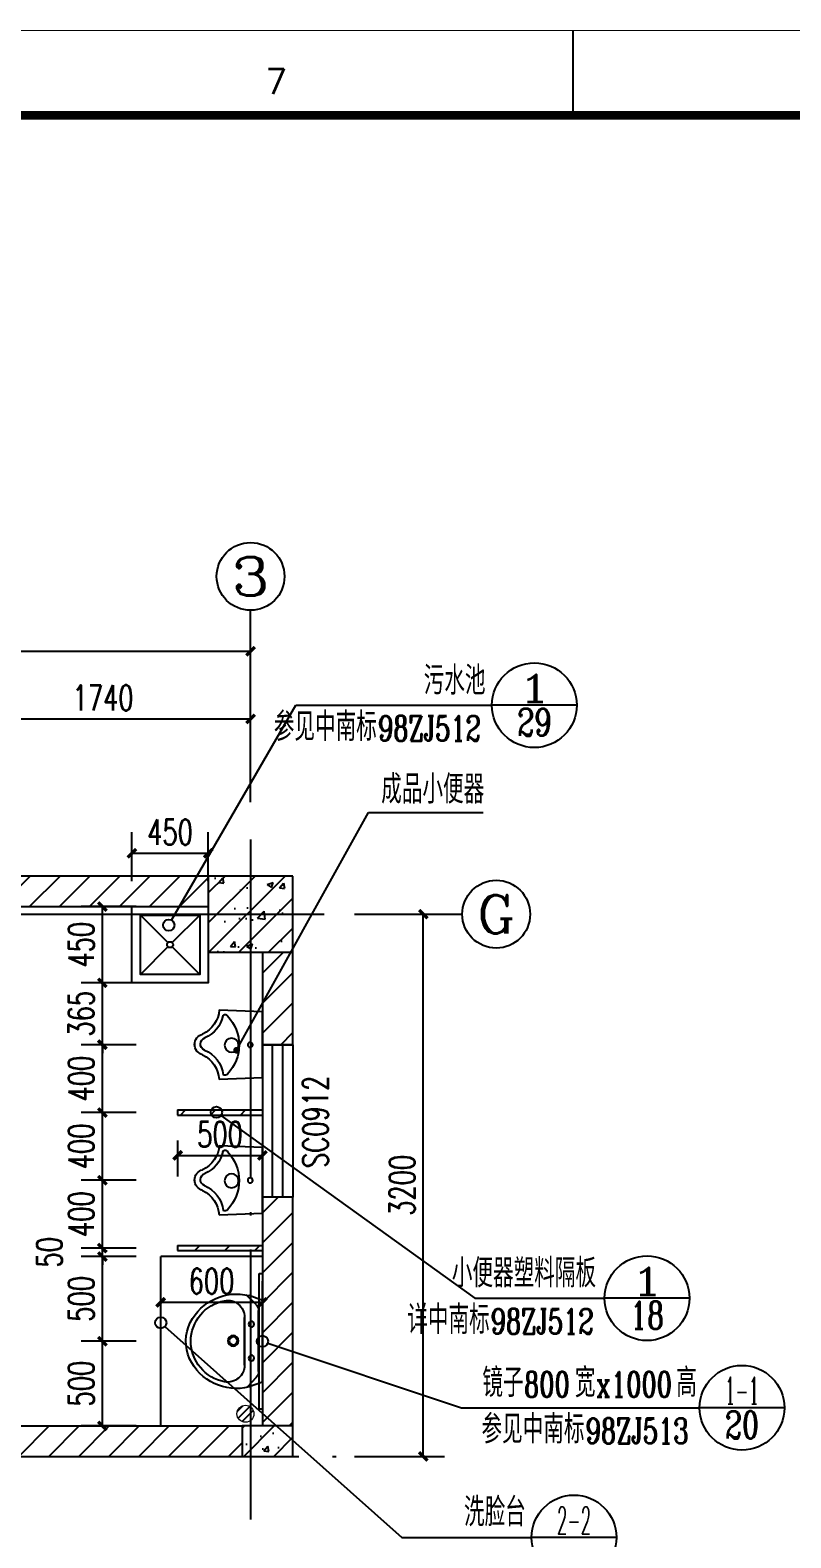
# Model space of a CAD drawing. Header units: millimetres. Extents: x 172649 to 472543, y 238332 to 449264.
# Drawn here: x 274633 to 279120, y 259150 to 268047 of the extents above; entities that cross this region are included whole.
import ezdxf
from ezdxf.enums import TextEntityAlignment as Align

# ---------------------------------------------------------------- set-up
doc = ezdxf.new("R2010")
doc.units = ezdxf.units.MM
doc.header["$LTSCALE"] = 1000
doc.linetypes.add('CENTER', pattern=[2, 1.25, -0.25, 0.25, -0.25])
doc.linetypes.add('DOTE', pattern=[2.42, 2, -0.2, 0.02, -0.2])
for name, color, linetype in [('AXIS', 3, 'Continuous'), ('AXIS_TEXT', 7, 'Continuous'), ('DIM_IDEN', 3, 'Continuous'), ('DIM_LEAD', 3, 'Continuous'), ('DOTE', 1, 'CENTER'), ('FUR', 8, 'Continuous'), ('PUB_DIM', 3, 'Continuous'), ('PUB_HATCH', 8, 'Continuous'), ('PUB_TEXT', 7, 'Continuous'), ('RAIL', 163, 'Continuous'), ('STAIR', 2, 'Continuous'), ('WALL', 255, 'Continuous'), ('WINDOW', 2, 'Continuous'), ('WINDOW_TEXT', 7, 'Continuous'), ('工程做法表', 251, 'Continuous')]:
    doc.layers.add(name, color=color, linetype=linetype)
doc.layers.add('层 1', color=7, linetype='Continuous', lineweight=0)
doc.styles.add('_TCH_AXIS', font='COMPLEX', dxfattribs={"bigfont": 'GBCBIG'})
doc.styles.add('_TCH_DIM', font='SIMPLEX', dxfattribs={"bigfont": 'GBCBIG'})
doc.styles.add('_TCH_DIM_T3', font='SIMPLEX', dxfattribs={"width": 0.705882, "bigfont": 'GBCBIG'})
doc.styles.add('_TCH_LABEL', font='COMPLEX', dxfattribs={"bigfont": 'GBCBIG'})
doc.styles.add('_TCH_WINDOW', font='SIMPLEX', dxfattribs={"height": 3.5, "bigfont": 'GBCBIG'})
doc.styles.get("Standard").update_dxf_attribs({"font": 'txt', "bigfont": 'gbcbig.shx'})
doc.dimstyles.new('_TCH_ARCH&&50', dxfattribs={"dimtxt": 148.75, "dimasz": 50, "dimexe": 125, "dimexo": 150, "dimgap": 50, "dimtad": 1, "dimdec": 0, "dimzin": 0, "dimdsep": 46, "dimtxsty": '_TCH_DIM_T3', "dimblk": 'ARCHTICK', "dimcen": 0.09, "dimclrt": 7, "dimazin": 2, "dimtfac": 1, "dimtdec": 0, "dimtix": 1, "dimtmove": 2, "dimatfit": 3, "dimfxl": 1, "dimtolj": 1, "dimtzin": 0, "dimarcsym": 0})
pattern_1 = [(45, (0, 89.76), (-88.388383, 88.388383), [])]
pattern_2 = [(45, (0, 0), (-88.388348, 88.388348), []), (50, (0, 0), (358.6301, -31.37607), [37.5, -412.5]), (355, (0, 0), (-69.37567, 376.09607), [30, -330]), (100.4514, (29.9, -2.6), (289.2547, 344.71977), [31.8701, -350.57106]), (46.1842, (0, 100), (533.6205, -82.7595), [56.25, -618.75]), (96.6356, (44.47, 93.1), (467.33135, 487.0589), [47.80514, -525.8565]), (351.1842, (0, 100), (467.331, 487.0593), [45, -495]), (21, (50, 75), (298.45353, -201.30945), [37.5, -412.5]), (326, (50, 75), (121.65767, 362.57502), [30, -330]), (71.4514, (74.87, 58.22), (420.1113, 161.26525), [31.8701, -350.57106]), (37.5, (0, 0), (6.079928, 166.446927), [0, -326, 0, -335, 0, -331.25]), (7.5, (0, 0), (131.53477, 197.20586), [0, -191, 0, -318.5, 0, -126.25]), (327.5, (-111.5, 0), (266.91122, -11.277436), [0, -125, 0, -390, 0, -517.5]), (317.5, (-161.5, 0), (291.59308, 50.05249), [0, -162.5, 0, -259, 0, -367.5])]

# ---------------------------------------------------------------- blocks, each defined once
blk = doc.blocks.new('GEDI_WK_A1')
at = {"color": 3}
blk.add_line((490.58, 584), (490.58, 594), dxfattribs=at)
for points, const_width in [([(0, 0), (841, 0), (841, 594), (0, 594)], 0.1), ([(25, 10), (831, 10), (831, 584), (25, 584)], 1)]:
    blk.add_lwpolyline(points, close=True, dxfattribs=dict(at, const_width=const_width))
blk.add_text('7', height=3, dxfattribs=at).set_placement((455.54, 588), align=Align.MIDDLE)
blk = doc.blocks.new('_E6')
for p, q in [((240.4, 0), (-240.4, 0)), ((-237.5, 0), (239.3, 0)), ((240.4, 0), (269.8, -78.5)), ((-213.1, -36.1), (-271.2, -90.6)), ((-240.4, 0), (-269.8, -78.5)), ((-178.9, -22.5), (181, -22.5)), ((216.7, -37.5), (273.5, -95.2)), ((141.1, -105.2), (-140.8, -105.2)), ((-140.8, -105.2), (141.1, -105.2))]:
    blk.add_line(p, q)
for centre, radius in [((-99.1, -65), 16.3), ((100.9, -65), 16.3), ((2.4, -172.5), 31.6), ((2.4, -172.5), 23)]:
    blk.add_circle(centre, radius)
for centre, radius, start, end in [((28.4, -151.9), 307.1, 166.17513, 244.72963), ((-178.9, -72.5), 50, 90, 133.18096), ((-28.4, -151.9), 307.1, 297.06391, 13.82487), ((181, -72.5), 50, 44.56072, 90), ((-140.8, -205.2), 100, 90, 190.56023), ((141.1, -205.2), 100, 349.43977, 90), ((0.2, -179), 243.4, 190.56023, 349.43977), ((-0.2, -201.5), 250.2, 245.80711, 296.46282), ((28.4, -151.9), 307.1, 266.58899, 266.59358)]:
    blk.add_arc(centre, radius, start, end)
at = {"width": 0.8, "flags": 9}
for tag in ['YSIZE', 'XSIZE']:
    blk.add_attdef(tag, (0, 0), '', height=0.5, dxfattribs=at)
blk = doc.blocks.new('M_E8')
for p, q in [((-204.5, -256.5), (-194.5, -1.5)), ((-194.5, -1.5), (195.5, -1.5)), ((205.5, -256.5), (195.5, -1.5))]:
    blk.add_line(p, q)
at = {"const_width": 1.5}
for points in [[(-195.8, 0), (195.8, 0), (205.5, -256.5, -4.356259)], [(-194.5, -1.5), (-204.5, -256.5, 0.758087)]]:
    blk.add_lwpolyline(points, format="xyb", dxfattribs=at)
for points in [[(-1.8, -142.3), (6.3, -142.3), (11.8, -145.6), (19.1, -147.8), (24.5, -152.1), (29, -157.6), (34.5, -166.3), (37.2, -173.9), (39, -182.6), (37.2, -191.4), (35.4, -200.1), (29, -207.7), (24.5, -214.2), (17.2, -218.6), (11.8, -222.9), (3.6, -224), (-1.8, -224), (-6.4, -224), (-10.9, -222.9), (-18.2, -220.8), (-26.3, -217.5), (-31.8, -213.1), (-37.2, -206.6), (-41.8, -199), (-43.6, -190.3), (-44.5, -182.6), (-41.8, -172.8), (-39.9, -164.1), (-35.4, -157.6), (-30.9, -150), (-26.3, -147.8), (-23.6, -144.5), (-18.2, -143.4), (-13.6, -143.4), (-11.8, -142.3), (-8.2, -142.3), (-6.4, -141.2), (-1.8, -142.3)], [(-204.5, -256.5), (-194.3, -257.8), (-194.3, -257.8), (-183.4, -260), (-175.2, -261.1), (-165.2, -264.3), (-156.2, -267.6), (-147.1, -270.9), (-138, -275.3), (-128, -280.7), (-119, -287.2), (-109, -294.8), (-101.7, -300.3), (-93.5, -307.9), (-86.3, -315.6), (-79, -324.3), (-73.6, -331.9), (-68.1, -339.5), (-61.7, -348.3), (-58.1, -355.9), (-53.6, -365.7), (-49.9, -374.4), (-42.7, -383.1), (-36.3, -388.6), (-30, -391.8), (-22.7, -395.1), (-17.3, -398.3), (-9.1, -399.4), (0, -399.4), (12.7, -398.3), (22.7, -395.1), (29, -391.8), (35.4, -388.6), (42.7, -385.3), (49, -379.8), (53.6, -374.4), (58.1, -365.7), (61.7, -357), (65.3, -347.2), (70.8, -339.5), (75.3, -331.9), (79.9, -325.3), (85.3, -318.8), (90.8, -313.4), (95.3, -307.9), (99.8, -302.5), (106.2, -294.8), (113.5, -290.5), (118.9, -285), (126.2, -279.6), (131.6, -277.4), (138.9, -273.1), (145.2, -270.9), (154.3, -267.6), (161.6, -264.3), (173.4, -261.1), (183.4, -258.9), (190.6, -257.8), (198.8, -256.7), (205.5, -256.5)]]:
    blk.add_lwpolyline(points, dxfattribs=at)
for centre, radius in [((-1.1, -73.5), 15), ((-3.3, -183.7), 41.7)]:
    blk.add_circle(centre, radius)
for centre, radius, start, end in [((-2.2, -389.2), 250.1, 46.64582, 133.35418), ((-218.1, -432), 176, 26.1838, 85.57917), ((-158, -223.5), 22.7, 134.58574, 206.45735), ((-197.6, -411.9), 179.3, 22.29844, 83.80425), ((201.4, -407.2), 174, 100.56764, 157.70342), ((215.3, -424.6), 168.3, 93.33481, 155.33091), ((162.1, -221.8), 16.2, 297.13892, 62.86108), ((1.1, -338.2), 63.3, 194.74469, 345.25531), ((3.9, -328.9), 38.6, 202.77784, 341.36093)]:
    blk.add_arc(centre, radius, start, end)
blk.add_point((0.5, -401.5))
at = {"width": 0.8, "flags": 9}
for tag in ['YSIZE', 'XSIZE']:
    blk.add_attdef(tag, (0, 0), '', height=0.5, dxfattribs=at)
blk = doc.blocks.new('_ArchTick')
at = {"color": 0, "linetype": 'ByBlock', "const_width": 0.4}
blk.add_lwpolyline([(-0.5, -0.5), (0.5, 0.5)], dxfattribs=at)
blk = doc.blocks.new('*D76')
at = {"layer": 'DEFPOINTS', "color": 0}
for p in [(275683.3, 263189.6), (275233.3, 262875), (275683.3, 262875)]:
    blk.add_point(p, dxfattribs=at)
at = {"layer": 'PUB_DIM', "color": 0, "lineweight": -2}
for p, q in [((275233.3, 263025), (275233.3, 263314.6)), ((275683.3, 263025), (275683.3, 263314.6)), ((275233.3, 263189.6), (275683.3, 263189.6))]:
    blk.add_line(p, q, dxfattribs=at)
at = {"layer": 'PUB_DIM', "color": 0, "lineweight": -2, "xscale": 50, "yscale": 50, "zscale": 50, "rotation": 180}
blk.add_blockref('_ArchTick', (275233.3, 263189.6), dxfattribs=at)
at = {"layer": 'PUB_DIM', "color": 0, "lineweight": -2, "xscale": 50, "yscale": 50, "zscale": 50}
blk.add_blockref('_ArchTick', (275683.3, 263189.6), dxfattribs=at)
at = {"layer": 'PUB_DIM', "color": 7, "insert": (275458.3, 263314), "char_height": 148.75, "attachment_point": 5, "style": '_TCH_DIM_T3'}
blk.add_mtext('\\A1;450', dxfattribs=at)
blk = doc.blocks.new('*D150')
at = {"layer": 'DEFPOINTS', "color": 0}
for p in [(276003.3, 260539.7), (275403.3, 260268.5), (276003.3, 260268.5)]:
    blk.add_point(p, dxfattribs=at)
at = {"layer": 'PUB_DIM', "color": 0, "lineweight": -2}
for p, q in [((275403.3, 260418.5), (275403.3, 260664.7)), ((276003.3, 260418.5), (276003.3, 260664.7)), ((275403.3, 260539.7), (276003.3, 260539.7))]:
    blk.add_line(p, q, dxfattribs=at)
at = {"layer": 'PUB_DIM', "color": 0, "lineweight": -2, "xscale": 50, "yscale": 50, "zscale": 50, "rotation": 180}
blk.add_blockref('_ArchTick', (275403.3, 260539.7), dxfattribs=at)
at = {"layer": 'PUB_DIM', "color": 0, "lineweight": -2, "xscale": 50, "yscale": 50, "zscale": 50}
blk.add_blockref('_ArchTick', (276003.3, 260539.7), dxfattribs=at)
at = {"layer": 'PUB_DIM', "color": 7, "insert": (275703.3, 260664.1), "char_height": 148.75, "attachment_point": 5, "style": '_TCH_DIM_T3'}
blk.add_mtext('\\A1;600', dxfattribs=at)
blk = doc.blocks.new('*D151')
at = {"layer": 'DEFPOINTS', "color": 0}
for p in [(275503, 261644.6), (276003.3, 261644.6), (276003.3, 261406.5)]:
    blk.add_point(p, dxfattribs=at)
at = {"layer": 'PUB_DIM', "color": 0, "lineweight": -2}
for p, q in [((275503, 261494.6), (275503, 261281.5)), ((276003.3, 261494.6), (276003.3, 261281.5)), ((275503, 261406.5), (276003.3, 261406.5))]:
    blk.add_line(p, q, dxfattribs=at)
at = {"layer": 'PUB_DIM', "color": 0, "lineweight": -2, "xscale": 50, "yscale": 50, "zscale": 50, "rotation": 180}
blk.add_blockref('_ArchTick', (275503, 261406.5), dxfattribs=at)
at = {"layer": 'PUB_DIM', "color": 0, "lineweight": -2, "xscale": 50, "yscale": 50, "zscale": 50}
blk.add_blockref('_ArchTick', (276003.3, 261406.5), dxfattribs=at)
at = {"layer": 'PUB_DIM', "color": 7, "insert": (275753.2, 261530.9), "char_height": 148.75, "attachment_point": 5, "style": '_TCH_DIM_T3'}
blk.add_mtext('\\A1;500', dxfattribs=at)
blk = doc.blocks.new('*D152')
at = {"layer": 'DEFPOINTS', "color": 0}
for p in [(275059.1, 262875), (275407.6, 262875), (275407.6, 262425)]:
    blk.add_point(p, dxfattribs=at)
at = {"layer": 'PUB_DIM', "color": 0, "lineweight": -2}
for p, q in [((275257.6, 262875), (274934.1, 262875)), ((275059.1, 262425), (275059.1, 262875)), ((275257.6, 262425), (274934.1, 262425))]:
    blk.add_line(p, q, dxfattribs=at)
at = {"layer": 'PUB_DIM', "color": 0, "lineweight": -2, "xscale": 50, "yscale": 50, "zscale": 50}
for p, rotation in [((275059.1, 262875), 90), ((275059.1, 262425), 270)]:
    blk.add_blockref('_ArchTick', p, dxfattribs=dict(at, rotation=rotation))
at = {"layer": 'PUB_DIM', "color": 7, "insert": (274934.7, 262650), "char_height": 148.75, "attachment_point": 5, "rotation": 90, "style": '_TCH_DIM_T3'}
blk.add_mtext('\\A1;450', dxfattribs=at)
blk = doc.blocks.new('*D153')
at = {"layer": 'DEFPOINTS', "color": 0}
for p in [(275059.1, 262425), (275407.6, 262425), (275407.6, 262060)]:
    blk.add_point(p, dxfattribs=at)
at = {"layer": 'PUB_DIM', "color": 0, "lineweight": -2}
for p, q in [((275059.1, 262425), (275059.1, 262475)), ((275257.6, 262425), (274934.1, 262425)), ((275059.1, 262060), (275059.1, 262425)), ((275257.6, 262060), (274934.1, 262060)), ((275059.1, 262060), (275059.1, 262010))]:
    blk.add_line(p, q, dxfattribs=at)
at = {"layer": 'PUB_DIM', "color": 0, "lineweight": -2, "xscale": 50, "yscale": 50, "zscale": 50}
for p, rotation in [((275059.1, 262425), 270), ((275059.1, 262060), 90)]:
    blk.add_blockref('_ArchTick', p, dxfattribs=dict(at, rotation=rotation))
at = {"layer": 'PUB_DIM', "color": 7, "insert": (274934.7, 262242.5), "char_height": 148.75, "attachment_point": 5, "rotation": 90, "style": '_TCH_DIM_T3'}
blk.add_mtext('\\A1;365', dxfattribs=at)
blk = doc.blocks.new('*D154')
at = {"layer": 'DEFPOINTS', "color": 0}
for p in [(275059.1, 262060), (275407.6, 262060), (275407.6, 261659.6)]:
    blk.add_point(p, dxfattribs=at)
at = {"layer": 'PUB_DIM', "color": 0, "lineweight": -2}
for p, q in [((275257.6, 262060), (274934.1, 262060)), ((275059.1, 261659.6), (275059.1, 262060)), ((275257.6, 261659.6), (274934.1, 261659.6))]:
    blk.add_line(p, q, dxfattribs=at)
at = {"layer": 'PUB_DIM', "color": 0, "lineweight": -2, "xscale": 50, "yscale": 50, "zscale": 50}
for p, rotation in [((275059.1, 262060), 90), ((275059.1, 261659.6), 270)]:
    blk.add_blockref('_ArchTick', p, dxfattribs=dict(at, rotation=rotation))
at = {"layer": 'PUB_DIM', "color": 7, "insert": (274934.7, 261859.8), "char_height": 148.75, "attachment_point": 5, "rotation": 90, "style": '_TCH_DIM_T3'}
blk.add_mtext('\\A1;400', dxfattribs=at)
blk = doc.blocks.new('*D155')
at = {"layer": 'DEFPOINTS', "color": 0}
for p in [(275059.1, 261659.6), (275407.6, 261659.6), (275407.6, 261260)]:
    blk.add_point(p, dxfattribs=at)
at = {"layer": 'PUB_DIM', "color": 0, "lineweight": -2}
for p, q in [((275257.6, 261659.6), (274934.1, 261659.6)), ((275059.1, 261260), (275059.1, 261659.6)), ((275257.6, 261260), (274934.1, 261260))]:
    blk.add_line(p, q, dxfattribs=at)
at = {"layer": 'PUB_DIM', "color": 0, "lineweight": -2, "xscale": 50, "yscale": 50, "zscale": 50}
for p, rotation in [((275059.1, 261659.6), 90), ((275059.1, 261260), 270)]:
    blk.add_blockref('_ArchTick', p, dxfattribs=dict(at, rotation=rotation))
at = {"layer": 'PUB_DIM', "color": 7, "insert": (274934.7, 261459.8), "char_height": 148.75, "attachment_point": 5, "rotation": 90, "style": '_TCH_DIM_T3'}
blk.add_mtext('\\A1;400', dxfattribs=at)
blk = doc.blocks.new('*D156')
at = {"layer": 'DEFPOINTS', "color": 0}
for p in [(275059.1, 261260), (275407.6, 261260), (275407.6, 260859.6)]:
    blk.add_point(p, dxfattribs=at)
at = {"layer": 'PUB_DIM', "color": 0, "lineweight": -2}
for p, q in [((275257.6, 261260), (274934.1, 261260)), ((275059.1, 260859.6), (275059.1, 261260)), ((275257.6, 260859.6), (274934.1, 260859.6))]:
    blk.add_line(p, q, dxfattribs=at)
at = {"layer": 'PUB_DIM', "color": 0, "lineweight": -2, "xscale": 50, "yscale": 50, "zscale": 50}
for p, rotation in [((275059.1, 261260), 90), ((275059.1, 260859.6), 270)]:
    blk.add_blockref('_ArchTick', p, dxfattribs=dict(at, rotation=rotation))
at = {"layer": 'PUB_DIM', "color": 7, "insert": (274934.7, 261059.8), "char_height": 148.75, "attachment_point": 5, "rotation": 90, "style": '_TCH_DIM_T3'}
blk.add_mtext('\\A1;400', dxfattribs=at)
blk = doc.blocks.new('*D157')
at = {"layer": 'DEFPOINTS', "color": 0}
for p in [(275059.1, 260859.6), (275407.6, 260859.6), (275407.6, 260810)]:
    blk.add_point(p, dxfattribs=at)
at = {"layer": 'PUB_DIM', "color": 0, "lineweight": -2}
for p, q in [((275059.1, 260859.6), (275059.1, 260909.6)), ((275257.6, 260859.6), (274934.1, 260859.6)), ((275257.6, 260810), (274934.1, 260810)), ((275059.1, 260810), (275059.1, 260859.6)), ((275059.1, 260810), (275059.1, 260760))]:
    blk.add_line(p, q, dxfattribs=at)
at = {"layer": 'PUB_DIM', "color": 0, "lineweight": -2, "xscale": 50, "yscale": 50, "zscale": 50}
for p, rotation in [((275059.1, 260859.6), 270), ((275059.1, 260810), 90)]:
    blk.add_blockref('_ArchTick', p, dxfattribs=dict(at, rotation=rotation))
at = {"layer": 'PUB_DIM', "color": 7, "insert": (274746.6, 260834.8), "char_height": 148.75, "attachment_point": 5, "rotation": 90, "style": '_TCH_DIM_T3'}
blk.add_mtext('\\A1;50', dxfattribs=at)
blk = doc.blocks.new('*D158')
at = {"layer": 'DEFPOINTS', "color": 0}
for p in [(275059.1, 260810), (275407.6, 260810), (275407.6, 260309.9)]:
    blk.add_point(p, dxfattribs=at)
at = {"layer": 'PUB_DIM', "color": 0, "lineweight": -2}
for p, q in [((275257.6, 260810), (274934.1, 260810)), ((275059.1, 260309.9), (275059.1, 260810)), ((275257.6, 260309.9), (274934.1, 260309.9))]:
    blk.add_line(p, q, dxfattribs=at)
at = {"layer": 'PUB_DIM', "color": 0, "lineweight": -2, "xscale": 50, "yscale": 50, "zscale": 50}
for p, rotation in [((275059.1, 260810), 90), ((275059.1, 260309.9), 270)]:
    blk.add_blockref('_ArchTick', p, dxfattribs=dict(at, rotation=rotation))
at = {"layer": 'PUB_DIM', "color": 7, "insert": (274934.7, 260559.9), "char_height": 148.75, "attachment_point": 5, "rotation": 90, "style": '_TCH_DIM_T3'}
blk.add_mtext('\\A1;500', dxfattribs=at)
blk = doc.blocks.new('*D159')
at = {"layer": 'DEFPOINTS', "color": 0}
for p in [(275059.1, 260309.9), (275407.6, 260309.9), (275407.6, 259810)]:
    blk.add_point(p, dxfattribs=at)
at = {"layer": 'PUB_DIM', "color": 0, "lineweight": -2}
for p, q in [((275257.6, 260309.9), (274934.1, 260309.9)), ((275059.1, 259810), (275059.1, 260309.9)), ((275257.6, 259810), (274934.1, 259810))]:
    blk.add_line(p, q, dxfattribs=at)
at = {"layer": 'PUB_DIM', "color": 0, "lineweight": -2, "xscale": 50, "yscale": 50, "zscale": 50}
for p, rotation in [((275059.1, 260309.9), 90), ((275059.1, 259810), 270)]:
    blk.add_blockref('_ArchTick', p, dxfattribs=dict(at, rotation=rotation))
at = {"layer": 'PUB_DIM', "color": 7, "insert": (274934.7, 260059.9), "char_height": 148.75, "attachment_point": 5, "rotation": 90, "style": '_TCH_DIM_T3'}
blk.add_mtext('\\A1;500', dxfattribs=at)
blk = doc.blocks.new('*D167')
at = {"layer": 'AXIS', "color": 0, "lineweight": -2}
for p, q in [((274193.3, 263490.9), (274193.3, 264107.1)), ((275933.3, 263490.9), (275933.3, 264107.1)), ((274193.3, 263982.1), (275933.3, 263982.1))]:
    blk.add_line(p, q, dxfattribs=at)
at = {"layer": 'DEFPOINTS', "color": 0}
for p in [(275933.3, 263982.1), (274193.3, 263340.9), (275933.3, 263340.9)]:
    blk.add_point(p, dxfattribs=at)
at = {"layer": 'AXIS', "color": 0, "lineweight": -2, "xscale": 50, "yscale": 50, "zscale": 50, "rotation": 180}
blk.add_blockref('_ArchTick', (274193.3, 263982.1), dxfattribs=at)
at = {"layer": 'AXIS', "color": 0, "lineweight": -2, "xscale": 50, "yscale": 50, "zscale": 50}
blk.add_blockref('_ArchTick', (275933.3, 263982.1), dxfattribs=at)
at = {"layer": 'AXIS', "color": 7, "insert": (275063.3, 264106.4), "char_height": 148.75, "attachment_point": 5, "style": '_TCH_DIM_T3'}
blk.add_mtext('\\A1;1740', dxfattribs=at)
blk = doc.blocks.new('*D182')
at = {"layer": 'AXIS', "color": 0, "lineweight": -2}
for p, q in [((276546.5, 262830), (277077.3, 262830)), ((276952.3, 259630), (276952.3, 262830)), ((276546.5, 259630), (277077.3, 259630))]:
    blk.add_line(p, q, dxfattribs=at)
at = {"layer": 'DEFPOINTS', "color": 0}
for p in [(276396.5, 262830), (276952.3, 262830), (276396.5, 259630)]:
    blk.add_point(p, dxfattribs=at)
at = {"layer": 'AXIS', "color": 0, "lineweight": -2, "xscale": 50, "yscale": 50, "zscale": 50}
for p, rotation in [((276952.3, 262830), 90), ((276952.3, 259630), 270)]:
    blk.add_blockref('_ArchTick', p, dxfattribs=dict(at, rotation=rotation))
at = {"layer": 'AXIS', "color": 7, "insert": (276827.9, 261230), "char_height": 148.75, "attachment_point": 5, "rotation": 90, "style": '_TCH_DIM_T3'}
blk.add_mtext('\\A1;3200', dxfattribs=at)
blk = doc.blocks.new('*D183')
at = {"layer": 'AXIS', "color": 0, "lineweight": -2}
for p, q in [((269933.3, 263890.9), (269933.3, 264507.1)), ((275933.3, 263890.9), (275933.3, 264507.1)), ((269933.3, 264382.1), (275933.3, 264382.1))]:
    blk.add_line(p, q, dxfattribs=at)
at = {"layer": 'DEFPOINTS', "color": 0}
for p in [(275933.3, 264382.1), (269933.3, 263740.9), (275933.3, 263740.9)]:
    blk.add_point(p, dxfattribs=at)
at = {"layer": 'AXIS', "color": 0, "lineweight": -2, "xscale": 50, "yscale": 50, "zscale": 50, "rotation": 180}
blk.add_blockref('_ArchTick', (269933.3, 264382.1), dxfattribs=at)
at = {"layer": 'AXIS', "color": 0, "lineweight": -2, "xscale": 50, "yscale": 50, "zscale": 50}
blk.add_blockref('_ArchTick', (275933.3, 264382.1), dxfattribs=at)
at = {"layer": 'AXIS', "color": 7, "insert": (272933.3, 264506.4), "char_height": 148.75, "attachment_point": 5, "style": '_TCH_DIM_T3'}
blk.add_mtext('\\A1;6000', dxfattribs=at)
blk = doc.blocks.new('$TCHSYS$WIN2D')
for p, q in [((-0.5, 0.5), (0.5, 0.5)), ((-0.5, 0.5), (-0.5, -0.5)), ((0.5, 0.5), (0.5, -0.5)), ((0.5, 0.1667), (-0.5, 0.1667)), ((0.5, -0.1667), (-0.5, -0.1667)), ((-0.5, -0.5), (0.5, -0.5))]:
    blk.add_line(p, q)

msp = doc.modelspace()

# ---------------------------------------------------------------- hatches: boundary and pattern name
at = {"layer": 'PUB_HATCH'}
h = msp.add_hatch(dxfattribs=at)
h.set_pattern_fill('普通砖', color=256, scale=50, style=0)
h.set_pattern_definition(pattern_1)
h.paths.add_polyline_path([(275683.3, 262875), (275683.3, 263055), (272333.2, 263055), (272333.2, 262875)])
h = msp.add_hatch(dxfattribs=at)
h.set_pattern_fill('钢筋混凝土', color=256, scale=50, style=0)
h.set_pattern_definition(pattern_2)
h.paths.add_polyline_path([(275683.3, 263055), (275683.3, 262605), (276183.3, 262605), (276183.3, 263055)])
h = msp.add_hatch(dxfattribs=at)
h.set_pattern_fill('普通砖', color=256, scale=50, style=0)
h.set_pattern_definition(pattern_1)
h.paths.add_polyline_path([(276183.3, 262605), (276003.3, 262605), (276003.3, 262060), (276183.3, 262060)])
h = msp.add_hatch(dxfattribs=at)
h.set_pattern_fill('普通砖', color=256, scale=50, style=0)
h.set_pattern_definition(pattern_1)
h.paths.add_polyline_path([(275503, 261644.6), (276003.3, 261644.6), (276003.3, 261674.6), (275503, 261674.6)])
h = msp.add_hatch(dxfattribs=at)
h.set_pattern_fill('普通砖', color=256, scale=50, style=0)
h.set_pattern_definition(pattern_1)
h.paths.add_polyline_path([(276003.3, 259810), (276183.3, 259810), (276183.3, 261160), (276003.3, 261160)])
h = msp.add_hatch(dxfattribs=at)
h.set_pattern_fill('普通砖', color=256, scale=50, style=0)
h.set_pattern_definition(pattern_1)
h.paths.add_polyline_path([(275503, 260844.6), (276003.3, 260844.6), (276003.3, 260874.6), (275503, 260874.6)])
h = msp.add_hatch(dxfattribs=at)
h.set_pattern_fill('普通砖', color=256, scale=50, style=0)
h.set_pattern_definition(pattern_1)
h.paths.add_polyline_path([(275883.3, 259630), (275883.3, 259810), (272823.3, 259810), (272823.3, 259630)])
h = msp.add_hatch(dxfattribs=at)
h.set_pattern_fill('钢筋混凝土', color=256, scale=50, style=0)
h.set_pattern_definition(pattern_2)
h.paths.add_polyline_path([(275883.3, 259630), (276183.3, 259630), (276183.3, 259810), (275883.3, 259810)])
at = {"layer": '工程做法表'}
h = msp.add_hatch(dxfattribs=at)
h.set_pattern_fill('ANSI31', color=256, scale=20, style=0)
h.set_pattern_definition([(45, (18723.2, 61181.663), (-22.4506403, 22.4506403), [])])
h.paths.add_polyline_path([(275953.2, 259881.7, 1), (275853.2, 259881.7, 1)])

# ---------------------------------------------------------------- linework, layer by layer
at = {"layer": 'AXIS'}
for p, q in [((275933.3, 263740.9), (275933.3, 264623.2)), ((276562.3, 262830), (277182.3, 262830))]:
    msp.add_line(p, q, dxfattribs=at)
for centre in [(275933.3, 264823.2), (277382.3, 262830)]:
    msp.add_circle(centre, 200, dxfattribs=at)
at = {"layer": 'DIM_IDEN'}
for p, q in [((275467.3, 262794.2), (276199.8, 264063.4)), ((276199.8, 264063.4), (277357.2, 264063.4)), ((277857.2, 264063.4), (277357.2, 264063.4)), ((275758.6, 261641.5), (277257.1, 260563.9)), ((277257.1, 260563.9), (278021.9, 260563.9)), ((278521.9, 260563.9), (278021.9, 260563.9)), ((275428.2, 260397.1), (276826.3, 259152.2)), ((276034.9, 260299.1), (277176.6, 259917.5)), ((277176.6, 259917.5), (278582.1, 259917.5)), ((279082.1, 259917.5), (278582.1, 259917.5)), ((276826.3, 259152.2), (277591.1, 259152.2)), ((278091.1, 259152.2), (277591.1, 259152.2))]:
    msp.add_line(p, q, dxfattribs=at)
for centre, radius in [((277607.2, 264063.4), 250), ((275450.7, 262765.4), 33.3), ((275731.6, 261661), 33.3), ((278271.9, 260563.9), 250), ((275403.3, 260419.2), 33.3), ((276003.3, 260309.7), 33.3), ((278832.1, 259917.5), 250), ((277841.1, 259152.2), 250)]:
    msp.add_circle(centre, radius, dxfattribs=at)
at = {"layer": 'DIM_LEAD'}
for p, q in [((275851.1, 262026.9), (276628.2, 263430.5)), ((276628.2, 263430.5), (277305.2, 263430.5))]:
    msp.add_line(p, q, dxfattribs=at)
at = {"layer": 'DIM_LEAD', "const_width": 20}
msp.add_lwpolyline([(275846.3, 262018.1, 1), (275856, 262035.6, 1)], format="xyb", close=True, dxfattribs=at)
at = {"layer": 'DOTE', "linetype": 'DOTE'}
for p, q in [((275933.3, 263271), (275933.3, 259257.3)), ((269526.5, 262830), (276696.5, 262830)), ((269377.3, 259630), (276696.5, 259630))]:
    msp.add_line(p, q, dxfattribs=at)
at = {"layer": 'RAIL'}
for p, q in [((275503, 261674.6), (276003.3, 261674.6)), ((275503, 261674.6), (275503, 261644.6)), ((276003.3, 261674.6), (276003.3, 261644.6)), ((275503, 261644.6), (276003.3, 261644.6)), ((275503, 260874.6), (276003.3, 260874.6)), ((275503, 260874.6), (275503, 260844.6)), ((276003.3, 260874.6), (276003.3, 260844.6)), ((275403.3, 259810), (275403.3, 260810)), ((276003.3, 260810), (275403.3, 260810)), ((275503, 260844.6), (276003.3, 260844.6))]:
    msp.add_line(p, q, dxfattribs=at)
at = {"layer": 'STAIR'}
for p, q in [((275283.3, 262825), (275445.9, 262662.4)), ((275633.3, 262825), (275470.8, 262662.4)), ((275445.9, 262637.6), (275283.3, 262475)), ((275470.8, 262637.6), (275633.3, 262475))]:
    msp.add_line(p, q, dxfattribs=at)
msp.add_lwpolyline([(275233.3, 262875), (275683.3, 262875), (275683.3, 262425), (275233.3, 262425), (275233.3, 262875)], dxfattribs=at)
msp.add_lwpolyline([(275283.3, 262825), (275633.3, 262825), (275633.3, 262475), (275283.3, 262475)], close=True, dxfattribs=at)
msp.add_circle((275458.3, 262650), 17.5, dxfattribs=at)
at = {"layer": 'WALL'}
for p, q in [((275683.3, 263055), (272333.2, 263055)), ((275683.3, 263055), (275683.3, 262605)), ((276183.3, 263055), (275683.3, 263055)), ((276183.3, 262605), (276183.3, 263055)), ((272333.2, 262875), (275683.3, 262875)), ((275683.3, 262605), (276183.3, 262605)), ((276003.3, 262605), (276003.3, 262060)), ((276183.3, 262060), (276183.3, 262605)), ((276003.3, 262060), (276183.3, 262060)), ((276183.3, 261160), (276003.3, 261160)), ((276003.3, 261160), (276003.3, 259810)), ((276183.3, 259810), (276183.3, 261160)), ((272823.3, 259810), (275883.3, 259810)), ((276183.3, 259810), (275883.3, 259810)), ((275883.3, 259810), (275883.3, 259630)), ((276183.3, 259630), (276183.3, 259810)), ((272823.3, 259630), (275883.3, 259630)), ((275883.3, 259630), (276183.3, 259630))]:
    msp.add_line(p, q, dxfattribs=at)
at = {"layer": 'WINDOW_TEXT'}
for p, q in [((275983.3, 259910), (275983.3, 260710)), ((275983.3, 260710), (276003.3, 260710)), ((276003.3, 259910), (275983.3, 259910))]:
    msp.add_line(p, q, dxfattribs=at)
at = {"layer": '层 1'}
msp.add_circle((275903.2, 259881.7), 50, dxfattribs=at)

# ---------------------------------------------------------------- block references
at = {"xscale": 50, "yscale": 50, "zscale": 50}
msp.add_blockref('GEDI_WK_A1', (253307.7, 238344.4), dxfattribs=at)
at = {"layer": 'FUR', "xscale": -1, "rotation": 270}
for p in [(276004.9, 262060), (276004.9, 261260)]:
    msp.add_blockref('M_E8', p, dxfattribs=at)
at = {"layer": 'RAIL', "xscale": -1, "rotation": 270}
msp.add_blockref('_E6', (276003.3, 260309.7), dxfattribs=at)
at = {"layer": 'WINDOW'}
ref = msp.add_blockref('$TCHSYS$WIN2D', (276093.3, 261610), dxfattribs=dict(at, xscale=900, yscale=180, zscale=900, rotation=270))
ref.add_attrib('A', 'SC0912', (276390.9, 261332.5), dxfattribs={"layer": 'WINDOW_TEXT', "height": 148.75, "rotation": 90, "style": '_TCH_WINDOW', "width": 0.705882})

# ---------------------------------------------------------------- texts
at = {"layer": 'AXIS_TEXT', "style": '_TCH_AXIS'}
for s, width, p, p2 in [('3', 1.5, (275820.2, 264710.1), (276046.5, 264710.1)), ('G', 1.166667, (277269.2, 262716.9), (277495.5, 262716.9))]:
    msp.add_text(s, height=226.3, dxfattribs=dict(at, width=width)).set_placement(p, p2, align=Align.FIT)
at = {"layer": 'PUB_TEXT'}
for s, height, style, p in [('污水池', 168.79, '_TCH_LABEL', (276954.7, 264125.2)), ('参见中南标', 168.79, '_TCH_LABEL', (276070.3, 263852.7)), ('成品小便器', 168.79, '_TCH_DIM', (276703.9, 263483)), ('小便器塑料隔板', 168.79, '_TCH_LABEL', (277120.5, 260627.6)), ('详中南标', 168.79, '_TCH_LABEL', (276857.9, 260353.2)), ('镜子', 168.79, '_TCH_LABEL', (277300.4, 259981.1)), ('宽', 168.8, '_TCH_LABEL', (277846.1, 259981.1)), ('高', 168.8, '_TCH_LABEL', (278444, 259981.1)), ('参见中南标', 168.79, '_TCH_LABEL', (277295.3, 259706.7)), ('洗脸台', 168.79, '_TCH_LABEL', (277192.3, 259217.7))]:
    msp.add_text(s, height=height, dxfattribs=dict(at, style=style)).set_placement(p)
at = {"layer": 'PUB_TEXT', "style": '_TCH_LABEL'}
for s, width, p, p2 in [('1', 2.916667, (277506.6, 264083.5), (277707.8, 264083.5)), ('29', 0.772059, (277506.6, 263882.3), (277707.8, 263882.3)), ('1', 2.916667, (278171.3, 260584.1), (278372.5, 260584.1)), ('18', 0.905172, (278171.3, 260382.8), (278372.5, 260382.8)), ('1-1', 0.525, (278731.5, 259937.6), (278932.8, 259937.6)), ('20', 0.772059, (278731.5, 259736.4), (278932.8, 259736.4)), ('2-2', 0.4375, (277740.5, 259172.3), (277941.7, 259172.3))]:
    msp.add_text(s, height=161, dxfattribs=dict(at, width=width)).set_placement(p, p2, align=Align.FIT)
at = {"layer": 'PUB_TEXT', "style": '_TCH_LABEL', "width": 0.705882}
for s, p in [('98ZJ512', (276684.7, 263852.7)), ('98ZJ512', (277349.4, 260353.2)), ('800', (277546.1, 259981.1)), ('x1000', (277969, 259981.1)), ('98ZJ513', (277909.6, 259706.7))]:
    msp.add_text(s, height=148.75, dxfattribs=at).set_placement(p)

# ---------------------------------------------------------------- dimensions: what is measured, and where the dimension line sits
at = {"layer": 'AXIS'}
for p1, p2, distance, text, picture, middle in [((269933.3, 263740.9), (275933.3, 263740.9), 641.1, '6000', '*D183', (272933.3, 264506.4)), ((274193.3, 263340.9), (275933.3, 263340.9), 641.1, '1740', '*D167', (275063.3, 264106.4)), ((276396.5, 259630), (276396.5, 262830), -555.8, '3200', '*D182', (276827.9, 261230))]:
    dim = msp.add_aligned_dim(p1=p1, p2=p2, distance=distance, text=text, dimstyle='_TCH_ARCH&&50', dxfattribs=at)
    dim.commit()
    dim.dimension.update_dxf_attribs({"geometry": picture, "text_midpoint": middle})
at = {"layer": 'PUB_DIM'}
for p1, p2, distance, text, picture, middle in [((275233.3, 262875), (275683.3, 262875), 314.6, '450', '*D76', (275458.3, 263314)), ((275407.6, 262425), (275407.6, 262875), 348.6, '450', '*D152', (274934.7, 262650)), ((275407.6, 262060), (275407.6, 262425), 348.6, '365', '*D153', (274934.7, 262242.5)), ((275407.6, 261659.6), (275407.6, 262060), 348.6, '400', '*D154', (274934.7, 261859.8)), ((275407.6, 261260), (275407.6, 261659.6), 348.6, '400', '*D155', (274934.7, 261459.8)), ((275503, 261644.6), (276003.3, 261644.6), -238.1, '500', '*D151', (275753.2, 261530.9)), ((275407.6, 260859.6), (275407.6, 261260), 348.6, '400', '*D156', (274934.7, 261059.8)), ((275407.6, 260309.9), (275407.6, 260810), 348.6, '500', '*D158', (274934.7, 260559.9)), ((275403.3, 260268.5), (276003.3, 260268.5), 271.2, '600', '*D150', (275703.3, 260664.1)), ((275407.6, 259810), (275407.6, 260309.9), 348.6, '500', '*D159', (274934.7, 260059.9))]:
    dim = msp.add_aligned_dim(p1=p1, p2=p2, distance=distance, text=text, dimstyle='_TCH_ARCH&&50', dxfattribs=at)
    dim.commit()
    dim.dimension.update_dxf_attribs({"geometry": picture, "text_midpoint": middle})
dim = msp.add_linear_dim(base=(275059.1, 260859.6), p1=(275407.6, 260810), p2=(275407.6, 260859.6), angle=90, text='50', dimstyle='_TCH_ARCH&&50', dxfattribs=at)
dim.commit()
dim.dimension.update_dxf_attribs({"geometry": '*D157', "text_midpoint": (274746.6, 260834.8), "dimtype": 129})

doc.saveas('drawing.dxf')
